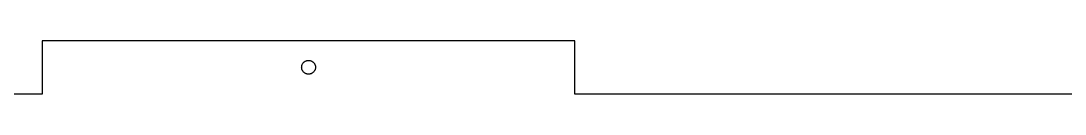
# Model space of a CAD drawing. Extents: x 0 to 997, y 13 to 1900.
# Drawn here: x 241.3 to 482.6, y 1457.6 to 1470 of the extents above; entities that cross this region are included whole.
import ezdxf

# ---------------------------------------------------------------- set-up
doc = ezdxf.new("R2010")
doc.units = 0
doc.layers.get('0').update_dxf_attribs({"linetype": 'CONTINUOUS'})

msp = doc.modelspace()

# ---------------------------------------------------------------- linework, layer by layer
for p, q in [((369.375, 1470), (246.25, 1470)), ((246.25, 1470), (246.25, 1457.6)), ((369.375, 1457.6), (369.375, 1470)), ((306.518, 1464.79), (306.58, 1464.87)), ((306.58, 1464.87), (306.646, 1464.95)), ((306.646, 1464.95), (306.717, 1465.02)), ((306.717, 1465.02), (306.793, 1465.08)), ((306.793, 1465.08), (306.872, 1465.14)), ((306.872, 1465.14), (306.955, 1465.2)), ((306.955, 1465.2), (307.042, 1465.25)), ((307.042, 1465.25), (307.131, 1465.3)), ((307.131, 1465.3), (307.224, 1465.34)), ((307.224, 1465.34), (307.318, 1465.37)), ((307.318, 1465.37), (307.415, 1465.4)), ((307.415, 1465.4), (307.513, 1465.42)), ((307.513, 1465.42), (307.612, 1465.44)), ((307.612, 1465.44), (307.712, 1465.45)), ((307.712, 1465.45), (307.812, 1465.45)), ((307.812, 1465.45), (307.913, 1465.45)), ((307.913, 1465.45), (308.013, 1465.44)), ((308.013, 1465.44), (308.112, 1465.42)), ((308.112, 1465.42), (308.21, 1465.4)), ((308.21, 1465.4), (308.307, 1465.37)), ((308.307, 1465.37), (308.401, 1465.34)), ((308.401, 1465.34), (308.494, 1465.3)), ((308.494, 1465.3), (308.583, 1465.25)), ((308.583, 1465.25), (308.67, 1465.2)), ((308.67, 1465.2), (308.753, 1465.14)), ((308.753, 1465.14), (308.832, 1465.08)), ((308.832, 1465.08), (308.908, 1465.02)), ((308.908, 1465.02), (308.979, 1464.95)), ((308.979, 1464.95), (309.045, 1464.87)), ((309.045, 1464.87), (309.107, 1464.79)), ((306.213, 1463.85), (306.216, 1463.95)), ((306.216, 1463.75), (306.213, 1463.85)), ((306.216, 1463.95), (306.225, 1464.05)), ((306.225, 1463.65), (306.216, 1463.75)), ((306.225, 1464.05), (306.241, 1464.15)), ((306.241, 1463.55), (306.225, 1463.65)), ((306.241, 1464.15), (306.263, 1464.25)), ((306.263, 1463.45), (306.241, 1463.55)), ((306.263, 1464.25), (306.291, 1464.34)), ((306.291, 1463.36), (306.263, 1463.45)), ((306.291, 1464.34), (306.325, 1464.44)), ((306.325, 1463.26), (306.291, 1463.36)), ((306.325, 1464.44), (306.365, 1464.53)), ((306.365, 1463.17), (306.325, 1463.26)), ((306.365, 1464.53), (306.41, 1464.62)), ((306.41, 1463.08), (306.365, 1463.17)), ((306.41, 1464.62), (306.462, 1464.71)), ((306.462, 1462.99), (306.41, 1463.08)), ((306.462, 1464.71), (306.518, 1464.79)), ((306.518, 1462.91), (306.462, 1462.99)), ((306.58, 1462.83), (306.518, 1462.91)), ((306.646, 1462.75), (306.58, 1462.83)), ((306.717, 1462.68), (306.646, 1462.75)), ((306.793, 1462.62), (306.717, 1462.68)), ((306.872, 1462.56), (306.793, 1462.62)), ((306.955, 1462.5), (306.872, 1462.56)), ((307.042, 1462.45), (306.955, 1462.5)), ((307.131, 1462.4), (307.042, 1462.45)), ((308.583, 1462.45), (308.494, 1462.4)), ((308.67, 1462.5), (308.583, 1462.45)), ((308.753, 1462.56), (308.67, 1462.5)), ((308.832, 1462.62), (308.753, 1462.56)), ((308.908, 1462.68), (308.832, 1462.62)), ((308.979, 1462.75), (308.908, 1462.68)), ((309.045, 1462.83), (308.979, 1462.75)), ((309.107, 1462.91), (309.045, 1462.83)), ((309.107, 1464.79), (309.163, 1464.71)), ((309.163, 1462.99), (309.107, 1462.91)), ((309.163, 1464.71), (309.215, 1464.62)), ((309.215, 1463.08), (309.163, 1462.99)), ((309.215, 1464.62), (309.26, 1464.53)), ((309.26, 1463.17), (309.215, 1463.08)), ((309.26, 1464.53), (309.3, 1464.44)), ((309.3, 1463.26), (309.26, 1463.17)), ((309.3, 1464.44), (309.334, 1464.34)), ((309.334, 1463.36), (309.3, 1463.26)), ((309.334, 1464.34), (309.362, 1464.25)), ((309.362, 1463.45), (309.334, 1463.36)), ((309.362, 1464.25), (309.384, 1464.15)), ((309.384, 1463.55), (309.362, 1463.45)), ((309.384, 1464.15), (309.4, 1464.05)), ((309.4, 1463.65), (309.384, 1463.55)), ((309.4, 1464.05), (309.409, 1463.95)), ((309.409, 1463.75), (309.4, 1463.65)), ((309.409, 1463.95), (309.412, 1463.85)), ((309.412, 1463.85), (309.409, 1463.75)), ((307.224, 1462.36), (307.131, 1462.4)), ((307.318, 1462.33), (307.224, 1462.36)), ((307.415, 1462.3), (307.318, 1462.33)), ((307.513, 1462.28), (307.415, 1462.3)), ((307.612, 1462.26), (307.513, 1462.28)), ((307.712, 1462.25), (307.612, 1462.26)), ((307.812, 1462.25), (307.712, 1462.25)), ((307.913, 1462.25), (307.812, 1462.25)), ((308.013, 1462.26), (307.913, 1462.25)), ((308.112, 1462.28), (308.013, 1462.26)), ((308.21, 1462.3), (308.112, 1462.28)), ((308.307, 1462.33), (308.21, 1462.3)), ((308.401, 1462.36), (308.307, 1462.33)), ((308.494, 1462.4), (308.401, 1462.36)), ((246.25, 1457.6), (123.125, 1457.6)), ((492.5, 1457.6), (369.375, 1457.6))]:
    msp.add_line(p, q)

doc.saveas('drawing.dxf')
